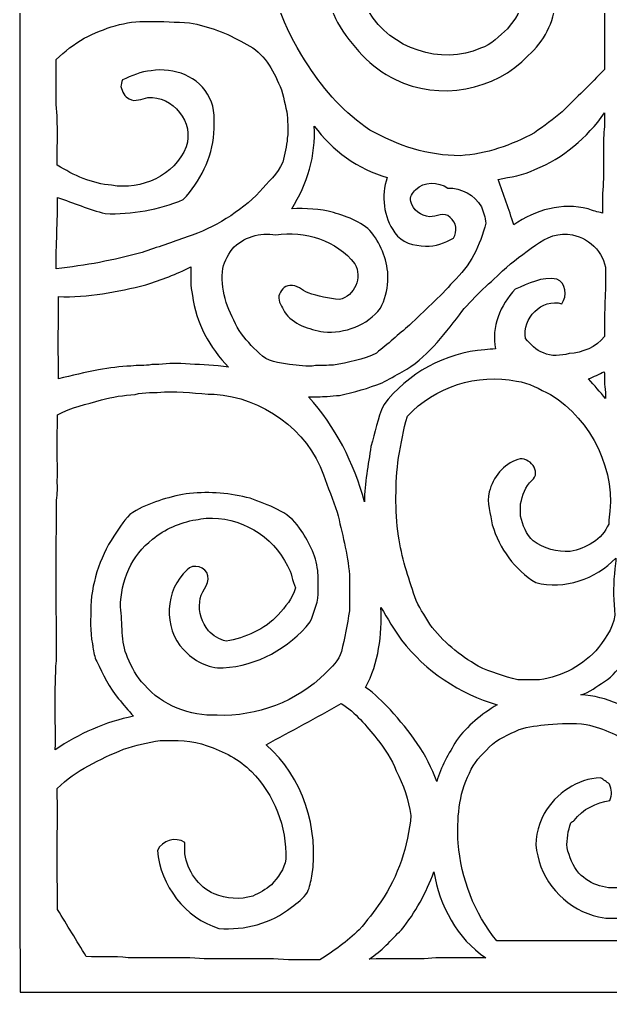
# Model space of a CAD drawing. Header units: centimetres. Extents: x -15.4 to 15.5, y -15.5 to 15.4.
# Drawn here: x -15.41 to -5.1, y -15.46 to 1.52 of the extents above; entities that cross this region are included whole.
import ezdxf

# ---------------------------------------------------------------- set-up
doc = ezdxf.new("R2010")
doc.units = ezdxf.units.CM
doc.header["$MEASUREMENT"] = 0
doc.layers.add('Camada 1', color=7, linetype='Continuous')

msp = doc.modelspace()

# ---------------------------------------------------------------- linework, layer by layer
at = {"layer": 'Camada 1'}
for points, knots in [([(-15.39275, 15.41638), (-14.40074, 15.41674), (-13.40873, 15.41568), (-12.41636, 15.41674), (-12.41636, 15.41674), (-12.36203, 15.41674), (-12.3077, 15.41356), (-12.25409, 15.40262), (-12.25409, 15.40262), (-10.25137, 15.39309), (-8.24794, 15.40228), (-6.24487, 15.39804), (-6.24487, 15.39804), (-6.16196, 15.39592), (-6.08012, 15.38005), (-5.99687, 15.38075), (-5.99687, 15.38075), (-4.1864, 15.38146), (-2.3763, 15.3811), (-0.56585, 15.3811), (-0.56585, 15.3811), (-0.35382, 15.37898), (-0.14111, 15.39028), (0.07021, 15.36488), (0.07021, 15.36488), (2.05775, 15.36064), (4.0453, 15.36594), (6.0325, 15.36206), (6.0325, 15.36206), (6.2551, 15.33524), (6.47983, 15.34865), (6.70348, 15.34583), (6.70348, 15.34583), (8.34918, 15.34583), (9.99489, 15.34583), (11.64096, 15.34583), (11.64096, 15.34583), (11.87626, 15.3423), (12.11297, 15.35712), (12.34756, 15.3296), (12.34756, 15.3296), (13.28844, 15.32678), (14.22929, 15.32819), (15.17015, 15.32889), (15.17015, 15.32889), (15.23223, 15.32254), (15.30208, 15.34335), (15.3603, 15.31196), (15.3603, 15.31196), (15.36771, 14.52421), (15.36101, 13.73611), (15.36347, 12.94835), (15.36347, 12.94835), (15.36664, 12.66577), (15.35182, 12.38285), (15.38076, 12.10133), (15.38076, 12.10133), (15.38145, 10.13741), (15.38076, 8.17315), (15.38111, 6.20923), (15.38111, 6.20923), (15.41285, 5.88081), (15.39346, 5.55025), (15.39875, 5.22076), (15.39875, 5.22076), (15.39875, 3.50343), (15.3984, 1.7861), (15.39909, 0.06914), (15.39909, 0.06914), (15.4252, -0.18767), (15.41463, -0.44591), (15.41638, -0.70379), (15.41638, -0.70379), (15.41638, -2.49166), (15.41604, -4.27955), (15.41638, -6.06743), (15.41638, -6.06743), (15.45025, -6.45478), (15.42696, -6.84459), (15.43402, -7.23335), (15.43402, -7.23335), (15.43402, -8.89141), (15.43368, -10.54981), (15.43437, -12.20786), (15.43437, -12.20786), (15.46754, -12.58218), (15.44531, -12.95859), (15.45166, -13.33429), (15.45166, -13.33429), (15.4492, -14.03879), (15.45661, -14.74364), (15.44779, -15.44813), (15.44779, -15.44813), (11.63849, -15.45625), (7.8292, -15.4492), (4.01991, -15.45166), (4.01991, -15.45166), (-2.45109, -15.45166), (-8.92174, -15.45166), (-15.39275, -15.45166), (-15.39275, -15.45166), (-15.4065, -13.65284), (-15.39486, -11.85333), (-15.39874, -10.05416), (-15.39874, -10.05416), (-15.39874, -1.70603), (-15.39874, 6.64245), (-15.39874, 14.99058), (-15.39874, 14.99058), (-15.39804, 15.1324), (-15.40263, 15.27457), (-15.39275, 15.41638)], [0, 0, 0, 0, 0.03448276, 0.03448276, 0.03448276, 0.03448276, 0.06896552, 0.06896552, 0.06896552, 0.06896552, 0.10344828, 0.10344828, 0.10344828, 0.10344828, 0.13793103, 0.13793103, 0.13793103, 0.13793103, 0.17241379, 0.17241379, 0.17241379, 0.17241379, 0.20689655, 0.20689655, 0.20689655, 0.20689655, 0.24137931, 0.24137931, 0.24137931, 0.24137931, 0.27586207, 0.27586207, 0.27586207, 0.27586207, 0.31034483, 0.31034483, 0.31034483, 0.31034483, 0.34482759, 0.34482759, 0.34482759, 0.34482759, 0.37931034, 0.37931034, 0.37931034, 0.37931034, 0.4137931, 0.4137931, 0.4137931, 0.4137931, 0.44827586, 0.44827586, 0.44827586, 0.44827586, 0.48275862, 0.48275862, 0.48275862, 0.48275862, 0.51724138, 0.51724138, 0.51724138, 0.51724138, 0.55172414, 0.55172414, 0.55172414, 0.55172414, 0.5862069, 0.5862069, 0.5862069, 0.5862069, 0.62068966, 0.62068966, 0.62068966, 0.62068966, 0.65517241, 0.65517241, 0.65517241, 0.65517241, 0.68965517, 0.68965517, 0.68965517, 0.68965517, 0.72413793, 0.72413793, 0.72413793, 0.72413793, 0.75862069, 0.75862069, 0.75862069, 0.75862069, 0.79310345, 0.79310345, 0.79310345, 0.79310345, 0.82758621, 0.82758621, 0.82758621, 0.82758621, 0.86206897, 0.86206897, 0.86206897, 0.86206897, 0.89655172, 0.89655172, 0.89655172, 0.89655172, 0.93103448, 0.93103448, 0.93103448, 0.93103448, 1, 1, 1, 1]), ([(-8.93867, 5.27049), (-8.93867, 5.27049), (-8.93867, 5.27049), (-8.93867, 5.27049), (-8.93867, 5.27049), (-9.28652, 5.23309), (-9.63436, 5.16889), (-9.96491, 5.05459), (-9.96491, 5.05459), (-10.31416, 4.81012), (-10.61367, 4.4898), (-10.80734, 4.1081), (-10.80734, 4.1081), (-11.08498, 3.63855), (-11.14248, 3.07552), (-11.10685, 2.54105), (-11.10685, 2.54105), (-10.9862, 1.88911), (-10.74349, 1.25694), (-10.3639, 0.7112), (-10.3639, 0.7112), (-10.08838, 0.26987), (-9.72961, -0.12276), (-9.29463, -0.41168), (-9.29463, -0.41168), (-8.8145, -0.68014), (-8.27581, -0.86289), (-7.72088, -0.8576), (-7.72088, -0.8576), (-7.26581, -0.83008), (-6.82449, -0.67663), (-6.42654, -0.4572), (-6.42654, -0.4572), (-6.25792, -0.34395), (-6.09811, -0.21802), (-5.93936, -0.09172), (-5.93936, -0.09172), (-5.69277, 0.15275), (-5.44758, 0.39899), (-5.20241, 0.64522), (-5.20241, 0.64522), (-5.20734, 1.06079), (-5.19781, 1.47672), (-5.20663, 1.8923), (-5.20663, 1.8923), (-5.36081, 2.32726), (-5.61974, 2.72308), (-5.92208, 3.07021), (-5.92208, 3.07021), (-6.08047, 3.23179), (-6.22123, 3.41205), (-6.40326, 3.54858), (-6.40326, 3.54858), (-6.77579, 3.70521), (-7.17161, 3.79835), (-7.57025, 3.85867), (-7.57025, 3.85867), (-7.82778, 3.88691), (-8.08919, 3.89149), (-8.34707, 3.8689), (-8.34707, 3.8689), (-8.54004, 3.85444), (-8.73407, 3.83821), (-8.92174, 3.78882), (-8.92174, 3.78882), (-8.96796, 3.77718), (-9.00288, 3.74226), (-9.04098, 3.71581), (-9.04098, 3.71581), (-9.11013, 3.68723), (-9.1641, 3.63536), (-9.21138, 3.57893), (-9.21138, 3.57893), (-9.54299, 3.29318), (-9.6908, 2.82609), (-9.62694, 2.39781), (-9.62694, 2.39781), (-9.60225, 2.12407), (-9.4502, 1.88877), (-9.31297, 1.65876), (-9.31297, 1.65876), (-8.93727, 1.00858), (-8.0525, 0.71471), (-7.36352, 1.01528), (-7.36352, 1.01528), (-7.17232, 1.07491), (-7.04108, 1.23189), (-6.89363, 1.35784), (-6.89363, 1.35784), (-6.76663, 1.51482), (-6.6368, 1.69262), (-6.63151, 1.90253), (-6.63151, 1.90253), (-6.61141, 2.10855), (-6.70983, 2.31527), (-6.86681, 2.44581), (-6.86681, 2.44581), (-7.05414, 2.5855), (-7.31872, 2.62502), (-7.5318, 2.52201), (-7.5318, 2.52201), (-7.79991, 2.38054), (-8.00911, 2.15264), (-8.1802, 1.90605), (-8.1802, 1.90605), (-8.28357, 1.73918), (-8.54568, 1.74201), (-8.66739, 1.88489), (-8.66739, 1.88489), (-8.72666, 1.97801), (-8.76088, 2.10078), (-8.70408, 2.2031), (-8.70408, 2.2031), (-8.56721, 2.44052), (-8.33472, 2.59396), (-8.13187, 2.7693), (-8.13187, 2.7693), (-7.95972, 2.89947), (-7.76216, 2.99191), (-7.56778, 3.08363), (-7.56778, 3.08363), (-7.22066, 3.18593), (-6.83083, 3.09033), (-6.54614, 2.87301), (-6.54614, 2.87301), (-6.22547, 2.63525), (-6.05048, 2.22956), (-6.06672, 1.83409), (-6.06672, 1.83409), (-6.07518, 1.47038), (-6.26109, 1.12713), (-6.5345, 0.89251), (-6.5345, 0.89251), (-7.10741, 0.26916), (-8.09342, 0.09983), (-8.85118, 0.46918), (-8.85118, 0.46918), (-9.28369, 0.68192), (-9.61848, 1.05657), (-9.85978, 1.46755), (-9.85978, 1.46755), (-10.04287, 1.82527), (-10.17481, 2.21826), (-10.18257, 2.6229), (-10.18257, 2.6229), (-10.20903, 2.96579), (-10.13566, 3.31786), (-9.96243, 3.61702), (-9.96243, 3.61702), (-9.81039, 3.85514), (-9.59308, 4.05024), (-9.34402, 4.18287), (-9.34402, 4.18287), (-8.74782, 4.45206), (-8.06837, 4.46722), (-7.42879, 4.38749), (-7.42879, 4.38749), (-7.3921, 4.38114), (-7.35506, 4.37478), (-7.31801, 4.36915), (-7.31801, 4.36915), (-7.04708, 4.31163), (-6.77508, 4.24427), (-6.52426, 4.12537), (-6.52426, 4.12537), (-6.29072, 4.05659), (-6.10551, 3.89078), (-5.90656, 3.75849), (-5.90656, 3.75849), (-5.63527, 3.5306), (-5.3802, 3.27624), (-5.201, 2.96756), (-5.201, 2.96756), (-5.21017, 3.07727), (-5.18124, 3.19546), (-5.23558, 3.29671), (-5.23558, 3.29671), (-5.44018, 3.76202), (-5.73368, 4.19028), (-6.10588, 4.53743), (-6.10588, 4.53743), (-6.34259, 4.76284), (-6.64986, 4.8902), (-6.95395, 4.99674), (-6.95395, 4.99674), (-7.32649, 5.12163), (-7.70995, 5.21475), (-8.09907, 5.26944), (-8.09907, 5.26944), (-8.37811, 5.31247), (-8.65857, 5.27896), (-8.93867, 5.27049)], [0, 0, 0, 0, 0.02040816, 0.02040816, 0.02040816, 0.02040816, 0.04081633, 0.04081633, 0.04081633, 0.04081633, 0.06122449, 0.06122449, 0.06122449, 0.06122449, 0.08163265, 0.08163265, 0.08163265, 0.08163265, 0.10204082, 0.10204082, 0.10204082, 0.10204082, 0.12244898, 0.12244898, 0.12244898, 0.12244898, 0.14285714, 0.14285714, 0.14285714, 0.14285714, 0.16326531, 0.16326531, 0.16326531, 0.16326531, 0.18367347, 0.18367347, 0.18367347, 0.18367347, 0.20408163, 0.20408163, 0.20408163, 0.20408163, 0.2244898, 0.2244898, 0.2244898, 0.2244898, 0.24489796, 0.24489796, 0.24489796, 0.24489796, 0.26530612, 0.26530612, 0.26530612, 0.26530612, 0.28571429, 0.28571429, 0.28571429, 0.28571429, 0.30612245, 0.30612245, 0.30612245, 0.30612245, 0.32653061, 0.32653061, 0.32653061, 0.32653061, 0.34693878, 0.34693878, 0.34693878, 0.34693878, 0.36734694, 0.36734694, 0.36734694, 0.36734694, 0.3877551, 0.3877551, 0.3877551, 0.3877551, 0.40816327, 0.40816327, 0.40816327, 0.40816327, 0.42857143, 0.42857143, 0.42857143, 0.42857143, 0.44897959, 0.44897959, 0.44897959, 0.44897959, 0.46938776, 0.46938776, 0.46938776, 0.46938776, 0.48979592, 0.48979592, 0.48979592, 0.48979592, 0.51020408, 0.51020408, 0.51020408, 0.51020408, 0.53061224, 0.53061224, 0.53061224, 0.53061224, 0.55102041, 0.55102041, 0.55102041, 0.55102041, 0.57142857, 0.57142857, 0.57142857, 0.57142857, 0.59183673, 0.59183673, 0.59183673, 0.59183673, 0.6122449, 0.6122449, 0.6122449, 0.6122449, 0.63265306, 0.63265306, 0.63265306, 0.63265306, 0.65306122, 0.65306122, 0.65306122, 0.65306122, 0.67346939, 0.67346939, 0.67346939, 0.67346939, 0.69387755, 0.69387755, 0.69387755, 0.69387755, 0.71428571, 0.71428571, 0.71428571, 0.71428571, 0.73469388, 0.73469388, 0.73469388, 0.73469388, 0.75510204, 0.75510204, 0.75510204, 0.75510204, 0.7755102, 0.7755102, 0.7755102, 0.7755102, 0.79591837, 0.79591837, 0.79591837, 0.79591837, 0.81632653, 0.81632653, 0.81632653, 0.81632653, 0.83673469, 0.83673469, 0.83673469, 0.83673469, 0.85714286, 0.85714286, 0.85714286, 0.85714286, 0.87755102, 0.87755102, 0.87755102, 0.87755102, 0.89795918, 0.89795918, 0.89795918, 0.89795918, 0.91836735, 0.91836735, 0.91836735, 0.91836735, 0.93877551, 0.93877551, 0.93877551, 0.93877551, 0.95918367, 0.95918367, 0.95918367, 0.95918367, 1, 1, 1, 1]), ([(-14.27726, 1.19132), (-14.27726, 1.19132), (-14.27726, 1.19132), (-14.27726, 1.19132), (-14.27726, 1.19132), (-14.45506, 1.09007), (-14.61487, 0.96236), (-14.76374, 0.82303), (-14.76374, 0.82303), (-14.76339, 0.5602), (-14.7648, 0.29773), (-14.76374, 0.03493), (-14.76374, 0.03493), (-14.73129, -0.31644), (-14.75139, -0.66957), (-14.74646, -1.022), (-14.74646, -1.022), (-14.46, -1.20227), (-14.13933, -1.34443), (-13.79854, -1.37407), (-13.79854, -1.37407), (-13.28666, -1.46402), (-12.69506, -1.20438), (-12.50103, -0.70343), (-12.50103, -0.70343), (-12.34616, -0.28468), (-12.73139, 0.19648), (-13.1706, 0.15487), (-13.1706, 0.15487), (-13.27573, 0.14005), (-13.38826, 0.06914), (-13.49057, 0.13299), (-13.49057, 0.13299), (-13.58088, 0.16827), (-13.61193, 0.26387), (-13.64085, 0.34712), (-13.64085, 0.34712), (-13.6338, 0.37606), (-13.61934, 0.4339), (-13.61228, 0.46284), (-13.61228, 0.46284), (-13.45177, 0.53481), (-13.28772, 0.61489), (-13.10922, 0.62476), (-13.10922, 0.62476), (-12.71587, 0.6872), (-12.26678, 0.5274), (-12.09181, 0.14992), (-12.09181, 0.14992), (-11.98527, -0.03739), (-12.01243, -0.25752), (-12.01384, -0.4639), (-12.01384, -0.4639), (-12.04523, -0.89817), (-12.25444, -1.31093), (-12.549, -1.62419), (-12.549, -1.62419), (-12.97728, -1.80021), (-13.44576, -1.88489), (-13.90896, -1.8676), (-13.90896, -1.8676), (-14.19331, -1.79563), (-14.46494, -1.67781), (-14.74469, -1.58891), (-14.74469, -1.58891), (-14.73693, -2.00413), (-14.77327, -2.41687), (-14.76516, -2.83174), (-14.76516, -2.83174), (-14.25962, -2.77354), (-13.75762, -2.68428), (-13.26797, -2.54423), (-13.26797, -2.54423), (-13.00585, -2.45356), (-12.73951, -2.37525), (-12.48198, -2.27295), (-12.48198, -2.27295), (-12.00255, -2.11949), (-11.56405, -1.84431), (-11.21269, -1.48378), (-11.21269, -1.48378), (-11.07545, -1.31726), (-10.90012, -1.17581), (-10.81581, -0.97189), (-10.81581, -0.97189), (-10.777, -0.83397), (-10.74737, -0.69286), (-10.73502, -0.54997), (-10.73502, -0.54997), (-10.70963, -0.39722), (-10.73185, -0.24306), (-10.74596, -0.09031), (-10.74596, -0.09031), (-10.79111, 0.07691), (-10.80417, 0.25435), (-10.8906, 0.40781), (-10.8906, 0.40781), (-11.00631, 0.69956), (-11.19645, 0.98071), (-11.49314, 1.11019), (-11.49314, 1.11019), (-11.78418, 1.28164), (-12.10697, 1.39629), (-12.43824, 1.46226), (-12.43824, 1.46226), (-12.67812, 1.46967), (-12.9173, 1.49083), (-13.1579, 1.48201), (-13.1579, 1.48201), (-13.55195, 1.50318), (-13.92978, 1.36384), (-14.27726, 1.19132)], [0, 0, 0, 0, 0.03448276, 0.03448276, 0.03448276, 0.03448276, 0.06896552, 0.06896552, 0.06896552, 0.06896552, 0.10344828, 0.10344828, 0.10344828, 0.10344828, 0.13793103, 0.13793103, 0.13793103, 0.13793103, 0.17241379, 0.17241379, 0.17241379, 0.17241379, 0.20689655, 0.20689655, 0.20689655, 0.20689655, 0.24137931, 0.24137931, 0.24137931, 0.24137931, 0.27586207, 0.27586207, 0.27586207, 0.27586207, 0.31034483, 0.31034483, 0.31034483, 0.31034483, 0.34482759, 0.34482759, 0.34482759, 0.34482759, 0.37931034, 0.37931034, 0.37931034, 0.37931034, 0.4137931, 0.4137931, 0.4137931, 0.4137931, 0.44827586, 0.44827586, 0.44827586, 0.44827586, 0.48275862, 0.48275862, 0.48275862, 0.48275862, 0.51724138, 0.51724138, 0.51724138, 0.51724138, 0.55172414, 0.55172414, 0.55172414, 0.55172414, 0.5862069, 0.5862069, 0.5862069, 0.5862069, 0.62068966, 0.62068966, 0.62068966, 0.62068966, 0.65517241, 0.65517241, 0.65517241, 0.65517241, 0.68965517, 0.68965517, 0.68965517, 0.68965517, 0.72413793, 0.72413793, 0.72413793, 0.72413793, 0.75862069, 0.75862069, 0.75862069, 0.75862069, 0.79310345, 0.79310345, 0.79310345, 0.79310345, 0.82758621, 0.82758621, 0.82758621, 0.82758621, 0.86206897, 0.86206897, 0.86206897, 0.86206897, 0.89655172, 0.89655172, 0.89655172, 0.89655172, 0.93103448, 0.93103448, 0.93103448, 0.93103448, 1, 1, 1, 1]), ([(-6.41561, -1.09996), (-6.41561, -1.09996), (-6.41561, -1.09996), (-6.41561, -1.09996), (-6.41561, -1.09996), (-6.61458, -1.20614), (-6.84213, -1.22344), (-7.05872, -1.27282), (-7.05872, -1.27282), (-6.97089, -1.5367), (-6.86893, -1.79563), (-6.78531, -2.06128), (-6.78531, -2.06128), (-6.40961, -1.80411), (-5.93865, -1.66933), (-5.48815, -1.78647), (-5.48815, -1.78647), (-5.40807, -1.81821), (-5.32377, -1.83761), (-5.2398, -1.85878), (-5.2398, -1.85878), (-5.23769, -1.74413), (-5.24121, -1.62947), (-5.23733, -1.51482), (-5.23733, -1.51482), (-5.20206, -1.17544), (-5.23346, -0.83326), (-5.21757, -0.49318), (-5.21757, -0.49318), (-5.20064, -0.36688), (-5.20276, -0.23917), (-5.20276, -0.11219), (-5.20276, -0.11219), (-5.50756, -0.54398), (-5.9242, -0.89958), (-6.41561, -1.09996)], [0, 0, 0, 0, 0.1, 0.1, 0.1, 0.1, 0.2, 0.2, 0.2, 0.2, 0.3, 0.3, 0.3, 0.3, 0.4, 0.4, 0.4, 0.4, 0.5, 0.5, 0.5, 0.5, 0.6, 0.6, 0.6, 0.6, 0.7, 0.7, 0.7, 0.7, 0.8, 0.8, 0.8, 0.8, 1, 1, 1, 1]), ([(-10.26618, -0.34079), (-10.26618, -0.34079), (-10.26618, -0.34079), (-10.26618, -0.34079), (-10.26618, -0.34079), (-10.23548, -0.84842), (-10.38401, -1.35678), (-10.65777, -1.78223), (-10.65777, -1.78223), (-10.41435, -1.77412), (-10.16846, -1.78752), (-9.93175, -1.84679), (-9.93175, -1.84679), (-9.67916, -1.93569), (-9.39058, -2.01224), (-9.23007, -2.24401), (-9.23007, -2.24401), (-9.06391, -2.47614), (-8.96937, -2.75978), (-8.97995, -3.04658), (-8.97995, -3.04658), (-8.99547, -3.21027), (-9.03428, -3.3729), (-9.11119, -3.5193), (-9.11119, -3.5193), (-9.34014, -3.81952), (-9.73348, -3.96063), (-10.10355, -3.93242), (-10.10355, -3.93242), (-10.35579, -3.88408), (-10.63624, -3.80753), (-10.78476, -3.57928), (-10.78476, -3.57928), (-10.82921, -3.49355), (-10.89413, -3.40642), (-10.88425, -3.30483), (-10.88425, -3.30483), (-10.8539, -3.22014), (-10.79111, -3.12032), (-10.68951, -3.12137), (-10.68951, -3.12137), (-10.56745, -3.10268), (-10.47855, -3.20781), (-10.37342, -3.25049), (-10.37342, -3.25049), (-10.1988, -3.31893), (-10.01006, -3.33974), (-9.82591, -3.36832), (-9.82591, -3.36832), (-9.5631, -3.30341), (-9.41775, -2.98097), (-9.55815, -2.74567), (-9.55815, -2.74567), (-9.86895, -2.33009), (-10.43516, -2.16641), (-10.93505, -2.24014), (-10.93505, -2.24014), (-11.20951, -2.1851), (-11.50619, -2.27929), (-11.69599, -2.48567), (-11.69599, -2.48567), (-11.77607, -2.60631), (-11.85403, -2.73508), (-11.86743, -2.88325), (-11.86743, -2.88325), (-11.90236, -3.24767), (-11.74997, -3.59798), (-11.57499, -3.90842), (-11.57499, -3.90842), (-11.4748, -4.05659), (-11.34991, -4.18677), (-11.22115, -4.31024), (-11.22115, -4.31024), (-11.08533, -4.45135), (-10.87895, -4.4718), (-10.69551, -4.50003), (-10.69551, -4.50003), (-10.54629, -4.50849), (-10.39459, -4.55048), (-10.24572, -4.51979), (-10.24572, -4.51979), (-10.14094, -4.51379), (-10.03582, -4.51626), (-9.93069, -4.51273), (-9.93069, -4.51273), (-9.67598, -4.46088), (-9.41034, -4.42348), (-9.17856, -4.30001), (-9.17856, -4.30001), (-8.98383, -4.14197), (-8.79545, -3.97615), (-8.60389, -3.81387), (-8.60389, -3.81387), (-8.3513, -3.56023), (-8.07684, -3.32809), (-7.84294, -3.05576), (-7.84294, -3.05576), (-7.55049, -2.78659), (-7.36599, -2.41652), (-7.27216, -2.03446), (-7.27216, -2.03446), (-7.28098, -1.93569), (-7.31202, -1.84043), (-7.34976, -1.74941), (-7.34976, -1.74941), (-7.46794, -1.54445), (-7.69937, -1.41852), (-7.93537, -1.42205), (-7.93537, -1.42205), (-8.10436, -1.31022), (-8.34848, -1.30352), (-8.49876, -1.45097), (-8.49876, -1.45097), (-8.54604, -1.50742), (-8.61624, -1.57727), (-8.57884, -1.657), (-8.57884, -1.657), (-8.55097, -1.80798), (-8.40104, -1.90746), (-8.25605, -1.92369), (-8.25605, -1.92369), (-8.13893, -1.92229), (-7.99711, -1.83232), (-7.89763, -1.93321), (-7.89763, -1.93321), (-7.78403, -2.01789), (-7.7678, -2.1791), (-7.83554, -2.29799), (-7.83554, -2.29799), (-7.989, -2.37138), (-8.15057, -2.45356), (-8.3259, -2.43521), (-8.3259, -2.43521), (-8.52276, -2.43134), (-8.74818, -2.37489), (-8.86248, -2.20098), (-8.86248, -2.20098), (-9.05615, -1.92476), (-9.10519, -1.5568), (-8.99194, -1.2393), (-8.99194, -1.2393), (-9.50171, -1.09395), (-9.95151, -0.76483), (-10.26618, -0.34079)], [0, 0, 0, 0, 0.02702703, 0.02702703, 0.02702703, 0.02702703, 0.05405405, 0.05405405, 0.05405405, 0.05405405, 0.08108108, 0.08108108, 0.08108108, 0.08108108, 0.10810811, 0.10810811, 0.10810811, 0.10810811, 0.13513514, 0.13513514, 0.13513514, 0.13513514, 0.16216216, 0.16216216, 0.16216216, 0.16216216, 0.18918919, 0.18918919, 0.18918919, 0.18918919, 0.21621622, 0.21621622, 0.21621622, 0.21621622, 0.24324324, 0.24324324, 0.24324324, 0.24324324, 0.27027027, 0.27027027, 0.27027027, 0.27027027, 0.2972973, 0.2972973, 0.2972973, 0.2972973, 0.32432432, 0.32432432, 0.32432432, 0.32432432, 0.35135135, 0.35135135, 0.35135135, 0.35135135, 0.37837838, 0.37837838, 0.37837838, 0.37837838, 0.40540541, 0.40540541, 0.40540541, 0.40540541, 0.43243243, 0.43243243, 0.43243243, 0.43243243, 0.45945946, 0.45945946, 0.45945946, 0.45945946, 0.48648649, 0.48648649, 0.48648649, 0.48648649, 0.51351351, 0.51351351, 0.51351351, 0.51351351, 0.54054054, 0.54054054, 0.54054054, 0.54054054, 0.56756757, 0.56756757, 0.56756757, 0.56756757, 0.59459459, 0.59459459, 0.59459459, 0.59459459, 0.62162162, 0.62162162, 0.62162162, 0.62162162, 0.64864865, 0.64864865, 0.64864865, 0.64864865, 0.67567568, 0.67567568, 0.67567568, 0.67567568, 0.7027027, 0.7027027, 0.7027027, 0.7027027, 0.72972973, 0.72972973, 0.72972973, 0.72972973, 0.75675676, 0.75675676, 0.75675676, 0.75675676, 0.78378378, 0.78378378, 0.78378378, 0.78378378, 0.81081081, 0.81081081, 0.81081081, 0.81081081, 0.83783784, 0.83783784, 0.83783784, 0.83783784, 0.86486486, 0.86486486, 0.86486486, 0.86486486, 0.89189189, 0.89189189, 0.89189189, 0.89189189, 0.91891892, 0.91891892, 0.91891892, 0.91891892, 0.94594595, 0.94594595, 0.94594595, 0.94594595, 1, 1, 1, 1]), ([(-6.4082, -2.41864), (-6.4082, -2.41864), (-6.4082, -2.41864), (-6.4082, -2.41864), (-6.4082, -2.41864), (-6.60259, -2.56292), (-6.80402, -2.69945), (-6.97934, -2.86737), (-6.97934, -2.86737), (-7.23652, -3.11502), (-7.51733, -3.34222), (-7.73148, -3.63114), (-7.73148, -3.63114), (-8.02216, -4.00156), (-8.31109, -4.39491), (-8.72983, -4.62986), (-8.72983, -4.62986), (-8.84908, -4.69053), (-8.96408, -4.76003), (-9.08367, -4.82036), (-9.08367, -4.82036), (-9.32356, -4.91384), (-9.57192, -4.98544), (-9.82344, -5.04155), (-9.82344, -5.04155), (-9.89612, -5.04401), (-9.9695, -5.04401), (-10.0411, -5.05812), (-10.0411, -5.05812), (-10.15012, -5.06377), (-10.25913, -5.06165), (-10.36778, -5.06518), (-10.36778, -5.06518), (-9.89647, -5.582), (-9.5698, -6.22053), (-9.39023, -6.89468), (-9.39023, -6.89468), (-9.38882, -6.56907), (-9.32285, -6.24911), (-9.27664, -5.92807), (-9.27664, -5.92807), (-9.19585, -5.68959), (-9.16587, -5.43383), (-9.05438, -5.20664), (-9.05438, -5.20664), (-8.64129, -4.65349), (-7.97877, -4.28978), (-7.28873, -4.24497), (-7.28873, -4.24497), (-7.22841, -4.23616), (-7.16738, -4.23262), (-7.10635, -4.22945), (-7.10635, -4.22945), (-7.18114, -3.84951), (-7.02098, -3.46216), (-6.76063, -3.1884), (-6.76063, -3.1884), (-6.53555, -3.08434), (-6.28967, -2.96791), (-6.03566, -3.00955), (-6.03566, -3.00955), (-5.8688, -3.07586), (-5.8554, -3.30446), (-5.94465, -3.44063), (-5.94465, -3.44063), (-6.29532, -3.34291), (-6.64669, -3.69534), (-6.58106, -4.04671), (-6.58106, -4.04671), (-6.49464, -4.14867), (-6.39726, -4.25026), (-6.26957, -4.2993), (-6.26957, -4.2993), (-6.12951, -4.36562), (-5.96618, -4.34516), (-5.82012, -4.31129), (-5.82012, -4.31129), (-5.5887, -4.2919), (-5.34811, -4.19946), (-5.20241, -4.01109), (-5.20241, -4.01109), (-5.21794, -3.64913), (-5.17913, -3.28894), (-5.18512, -2.92735), (-5.18512, -2.92735), (-5.1562, -2.59221), (-5.44653, -2.30153), (-5.76121, -2.23943), (-5.76121, -2.23943), (-5.99015, -2.18546), (-6.22618, -2.28248), (-6.4082, -2.41864)], [0, 0, 0, 0, 0.04166667, 0.04166667, 0.04166667, 0.04166667, 0.08333333, 0.08333333, 0.08333333, 0.08333333, 0.125, 0.125, 0.125, 0.125, 0.16666667, 0.16666667, 0.16666667, 0.16666667, 0.20833333, 0.20833333, 0.20833333, 0.20833333, 0.25, 0.25, 0.25, 0.25, 0.29166667, 0.29166667, 0.29166667, 0.29166667, 0.33333333, 0.33333333, 0.33333333, 0.33333333, 0.375, 0.375, 0.375, 0.375, 0.41666667, 0.41666667, 0.41666667, 0.41666667, 0.45833333, 0.45833333, 0.45833333, 0.45833333, 0.5, 0.5, 0.5, 0.5, 0.54166667, 0.54166667, 0.54166667, 0.54166667, 0.58333333, 0.58333333, 0.58333333, 0.58333333, 0.625, 0.625, 0.625, 0.625, 0.66666667, 0.66666667, 0.66666667, 0.66666667, 0.70833333, 0.70833333, 0.70833333, 0.70833333, 0.75, 0.75, 0.75, 0.75, 0.79166667, 0.79166667, 0.79166667, 0.79166667, 0.83333333, 0.83333333, 0.83333333, 0.83333333, 0.875, 0.875, 0.875, 0.875, 0.91666667, 0.91666667, 0.91666667, 0.91666667, 1, 1, 1, 1]), ([(-13.20094, -3.10868), (-13.20094, -3.10868), (-13.20094, -3.10868), (-13.20094, -3.10868), (-13.20094, -3.10868), (-13.69906, -3.23673), (-14.21165, -3.3348), (-14.72847, -3.31611), (-14.72847, -3.31611), (-14.72811, -3.79377), (-14.72988, -4.27178), (-14.72741, -4.75015), (-14.72741, -4.75015), (-14.49387, -4.69511), (-14.26104, -4.63727), (-14.02538, -4.5914), (-14.02538, -4.5914), (-13.83911, -4.56141), (-13.65144, -4.53672), (-13.4627, -4.52754), (-13.4627, -4.52754), (-13.34311, -4.50639), (-13.22034, -4.52542), (-13.10075, -4.5025), (-13.10075, -4.5025), (-12.93071, -4.50498), (-12.76208, -4.47321), (-12.59169, -4.48133), (-12.59169, -4.48133), (-12.37438, -4.50286), (-12.15531, -4.50108), (-11.93834, -4.52649), (-11.93834, -4.52649), (-11.87837, -4.53284), (-11.8184, -4.53955), (-11.75879, -4.54871), (-11.75879, -4.54871), (-12.08933, -4.20828), (-12.33205, -3.77119), (-12.38955, -3.29635), (-12.38955, -3.29635), (-12.43153, -3.13266), (-12.41601, -2.96298), (-12.41742, -2.79611), (-12.41742, -2.79611), (-12.66789, -2.92452), (-12.93248, -3.02436), (-13.20094, -3.10868)], [0, 0, 0, 0, 0.07692308, 0.07692308, 0.07692308, 0.07692308, 0.15384615, 0.15384615, 0.15384615, 0.15384615, 0.23076923, 0.23076923, 0.23076923, 0.23076923, 0.30769231, 0.30769231, 0.30769231, 0.30769231, 0.38461538, 0.38461538, 0.38461538, 0.38461538, 0.46153846, 0.46153846, 0.46153846, 0.46153846, 0.53846154, 0.53846154, 0.53846154, 0.53846154, 0.61538462, 0.61538462, 0.61538462, 0.61538462, 0.69230769, 0.69230769, 0.69230769, 0.69230769, 0.76923077, 0.76923077, 0.76923077, 0.76923077, 0.84615385, 0.84615385, 0.84615385, 0.84615385, 1, 1, 1, 1]), ([(-8.63952, -5.40385), (-8.63952, -5.40385), (-8.63952, -5.40385), (-8.63952, -5.40385), (-8.63952, -5.40385), (-8.71678, -5.63808), (-8.74324, -5.88398), (-8.79792, -6.12352), (-8.79792, -6.12352), (-8.8526, -6.57789), (-8.85684, -7.03932), (-8.79756, -7.49336), (-8.79756, -7.49336), (-8.74042, -7.85707), (-8.62999, -8.20878), (-8.51005, -8.55556), (-8.51005, -8.55556), (-8.45185, -8.72771), (-8.34107, -8.87411), (-8.24794, -9.02864), (-8.24794, -9.02864), (-8.03168, -9.33767), (-7.72758, -9.57192), (-7.40586, -9.76312), (-7.40586, -9.76312), (-7.18572, -9.86649), (-6.95325, -9.94339), (-6.71688, -9.99984), (-6.71688, -9.99984), (-6.58988, -10.00195), (-6.46289, -10.0023), (-6.33552, -9.99913), (-6.33552, -9.99913), (-5.94113, -9.94692), (-5.56436, -9.74336), (-5.30754, -9.43926), (-5.30754, -9.43926), (-5.17596, -9.24207), (-4.99533, -9.0364), (-5.02673, -8.78241), (-5.02673, -8.78241), (-5.05424, -8.54358), (-5.04966, -8.30297), (-5.02108, -8.06485), (-5.02108, -8.06485), (-5.0119, -8.00206), (-5.00944, -7.93855), (-5.00591, -7.87611), (-5.00591, -7.87611), (-5.35305, -8.2483), (-5.90549, -8.42926), (-6.4022, -8.30545), (-6.4022, -8.30545), (-6.77121, -8.08178), (-7.03686, -7.70819), (-7.16068, -7.29862), (-7.16068, -7.29862), (-7.18219, -7.10742), (-7.27145, -6.91515), (-7.21254, -6.72253), (-7.21254, -6.72253), (-7.14903, -6.4703), (-6.96523, -6.2371), (-6.713, -6.15631), (-6.713, -6.15631), (-6.51651, -6.09282), (-6.28791, -6.38069), (-6.47206, -6.52251), (-6.47206, -6.52251), (-6.58424, -6.62976), (-6.63327, -6.78285), (-6.66644, -6.93032), (-6.66644, -6.93032), (-6.66749, -7.00158), (-6.66784, -7.07354), (-6.66679, -7.14516), (-6.66679, -7.14516), (-6.63046, -7.30496), (-6.57083, -7.46512), (-6.4463, -7.57766), (-6.4463, -7.57766), (-6.26285, -7.71384), (-6.03003, -7.77487), (-5.80284, -7.76006), (-5.80284, -7.76006), (-5.52343, -7.71525), (-5.24686, -7.5519), (-5.13045, -7.28556), (-5.13045, -7.28556), (-5.12974, -7.26863), (-5.12867, -7.23477), (-5.12797, -7.21818), (-5.12797, -7.21818), (-4.98227, -6.36764), (-5.42042, -5.4737), (-6.14503, -5.02284), (-6.14503, -5.02284), (-6.33589, -4.93148), (-6.52215, -4.81507), (-6.737, -4.79249), (-6.737, -4.79249), (-7.41927, -4.65243), (-8.16963, -4.88702), (-8.63952, -5.40385)], [0, 0, 0, 0, 0.03703704, 0.03703704, 0.03703704, 0.03703704, 0.07407407, 0.07407407, 0.07407407, 0.07407407, 0.11111111, 0.11111111, 0.11111111, 0.11111111, 0.14814815, 0.14814815, 0.14814815, 0.14814815, 0.18518519, 0.18518519, 0.18518519, 0.18518519, 0.22222222, 0.22222222, 0.22222222, 0.22222222, 0.25925926, 0.25925926, 0.25925926, 0.25925926, 0.2962963, 0.2962963, 0.2962963, 0.2962963, 0.33333333, 0.33333333, 0.33333333, 0.33333333, 0.37037037, 0.37037037, 0.37037037, 0.37037037, 0.40740741, 0.40740741, 0.40740741, 0.40740741, 0.44444444, 0.44444444, 0.44444444, 0.44444444, 0.48148148, 0.48148148, 0.48148148, 0.48148148, 0.51851852, 0.51851852, 0.51851852, 0.51851852, 0.55555556, 0.55555556, 0.55555556, 0.55555556, 0.59259259, 0.59259259, 0.59259259, 0.59259259, 0.62962963, 0.62962963, 0.62962963, 0.62962963, 0.66666667, 0.66666667, 0.66666667, 0.66666667, 0.7037037, 0.7037037, 0.7037037, 0.7037037, 0.74074074, 0.74074074, 0.74074074, 0.74074074, 0.77777778, 0.77777778, 0.77777778, 0.77777778, 0.81481481, 0.81481481, 0.81481481, 0.81481481, 0.85185185, 0.85185185, 0.85185185, 0.85185185, 0.88888889, 0.88888889, 0.88888889, 0.88888889, 0.92592593, 0.92592593, 0.92592593, 0.92592593, 1, 1, 1, 1]), ([(-5.48004, -4.75297), (-5.48004, -4.75297), (-5.48004, -4.75297), (-5.48004, -4.75297), (-5.48004, -4.75297), (-5.37844, -4.86375), (-5.2825, -4.97981), (-5.18407, -5.09376), (-5.18407, -5.09376), (-5.18583, -5.0225), (-5.18548, -4.95124), (-5.19888, -4.88139), (-5.19888, -4.88139), (-5.20381, -4.79602), (-5.20381, -4.71029), (-5.20734, -4.62562), (-5.20734, -4.62562), (-5.29802, -4.66865), (-5.38797, -4.71311), (-5.48004, -4.75297)], [0, 0, 0, 0, 0.16666667, 0.16666667, 0.16666667, 0.16666667, 0.33333333, 0.33333333, 0.33333333, 0.33333333, 0.5, 0.5, 0.5, 0.5, 0.66666667, 0.66666667, 0.66666667, 0.66666667, 1, 1, 1, 1]), ([(-13.39109, -5.0225), (-13.39109, -5.0225), (-13.39109, -5.0225), (-13.39109, -5.0225), (-13.39109, -5.0225), (-13.58758, -5.03943), (-13.78584, -5.06165), (-13.97563, -5.11881), (-13.97563, -5.11881), (-14.23564, -5.19219), (-14.50374, -5.24862), (-14.74434, -5.37669), (-14.74434, -5.37669), (-14.74823, -5.7598), (-14.7454, -6.14327), (-14.74611, -6.52673), (-14.74611, -6.52673), (-14.74752, -6.63963), (-14.73764, -6.75393), (-14.75986, -6.86611), (-14.75986, -6.86611), (-14.76903, -7.79955), (-14.76162, -8.73371), (-14.76339, -9.66752), (-14.76339, -9.66752), (-14.79937, -10.18399), (-14.77327, -10.70292), (-14.78174, -11.22079), (-14.78174, -11.22079), (-14.37145, -10.9414), (-13.90614, -10.73538), (-13.41895, -10.63554), (-13.41895, -10.63554), (-13.50504, -10.53394), (-13.59605, -10.43622), (-13.6786, -10.33144), (-13.6786, -10.33144), (-13.84299, -10.13883), (-13.94601, -9.90458), (-14.05995, -9.68058), (-14.05995, -9.68058), (-14.10158, -9.60403), (-14.10898, -9.51583), (-14.12592, -9.43222), (-14.12592, -9.43222), (-14.12769, -9.41704), (-14.13086, -9.38635), (-14.13263, -9.37119), (-14.13263, -9.37119), (-14.18554, -9.15529), (-14.15732, -8.93197), (-14.16437, -8.7122), (-14.16437, -8.7122), (-14.13474, -8.25253), (-13.97952, -7.80097), (-13.71423, -7.42351), (-13.71423, -7.42351), (-13.6151, -7.28732), (-13.53255, -7.12399), (-13.3738, -7.04673), (-13.3738, -7.04673), (-13.08452, -6.89115), (-12.76314, -6.79838), (-12.43929, -6.74792), (-12.43929, -6.74792), (-12.08546, -6.71583), (-11.72597, -6.74441), (-11.38307, -6.83472), (-11.38307, -6.83472), (-11.07298, -6.95678), (-10.7135, -7.05485), (-10.52336, -7.35259), (-10.52336, -7.35259), (-10.37166, -7.57344), (-10.23302, -7.8225), (-10.2055, -8.09271), (-10.2055, -8.09271), (-10.19034, -8.20491), (-10.19562, -8.31849), (-10.19421, -8.43139), (-10.19421, -8.43139), (-10.18539, -8.62788), (-10.2683, -8.81167), (-10.33426, -8.99195), (-10.33426, -8.99195), (-10.70574, -9.44528), (-11.26172, -9.76207), (-11.85333, -9.79063), (-11.85333, -9.79063), (-12.11967, -9.80546), (-12.3712, -9.66645), (-12.54653, -9.4742), (-12.54653, -9.4742), (-12.90531, -9.09849), (-12.86792, -8.42751), (-12.48409, -8.08284), (-12.48409, -8.08284), (-12.37932, -7.9629), (-12.15213, -8.02957), (-12.12038, -8.18444), (-12.12038, -8.18444), (-12.08511, -8.35518), (-12.2636, -8.47266), (-12.26008, -8.64059), (-12.26008, -8.64059), (-12.28654, -8.82261), (-12.2241, -9.00148), (-12.11156, -9.144), (-12.11156, -9.144), (-12.02724, -9.2329), (-11.92282, -9.2971), (-11.80394, -9.32956), (-11.80394, -9.32956), (-11.46457, -9.26677), (-11.13331, -9.12318), (-10.89342, -8.86919), (-10.89342, -8.86919), (-10.77382, -8.72737), (-10.63942, -8.58378), (-10.59497, -8.39823), (-10.59497, -8.39823), (-10.64542, -8.27193), (-10.66129, -8.13328), (-10.73149, -8.01511), (-10.73149, -8.01511), (-10.98161, -7.48454), (-11.56863, -7.14833), (-12.15142, -7.18219), (-12.15142, -7.18219), (-12.21175, -7.19172), (-12.27208, -7.19983), (-12.33276, -7.20724), (-12.33276, -7.20724), (-12.60651, -7.26086), (-12.8718, -7.36528), (-13.08452, -7.54944), (-13.08452, -7.54944), (-13.45106, -7.82319), (-13.63909, -8.2797), (-13.64579, -8.72949), (-13.64579, -8.72949), (-13.6017, -9.02229), (-13.64791, -9.33309), (-13.52056, -9.60931), (-13.52056, -9.60931), (-13.44788, -9.78217), (-13.36393, -9.95503), (-13.22846, -10.08768), (-13.22846, -10.08768), (-12.92048, -10.45457), (-12.43083, -10.6313), (-11.95987, -10.61931), (-11.95987, -10.61931), (-11.26877, -10.64401), (-10.56639, -10.38331), (-10.07604, -9.89083), (-10.07604, -9.89083), (-9.96491, -9.77723), (-9.83085, -9.66893), (-9.7917, -9.50701), (-9.7917, -9.50701), (-9.73419, -9.27276), (-9.68798, -9.03605), (-9.65094, -8.79792), (-9.65094, -8.79792), (-9.64741, -8.58872), (-9.64564, -8.37988), (-9.652, -8.17104), (-9.652, -8.17104), (-9.68162, -7.79814), (-9.78288, -7.43761), (-9.86472, -7.0739), (-9.86472, -7.0739), (-9.93387, -6.85482), (-10.03159, -6.64598), (-10.10284, -6.42761), (-10.10284, -6.42761), (-10.38472, -5.63633), (-11.17494, -5.07083), (-12.00819, -5.02072), (-12.00819, -5.02072), (-12.29818, -5.01261), (-12.58746, -4.96006), (-12.8785, -4.97804), (-12.8785, -4.97804), (-13.04853, -5.00415), (-13.22387, -4.97311), (-13.39109, -5.0225)], [0, 0, 0, 0, 0.02083333, 0.02083333, 0.02083333, 0.02083333, 0.04166667, 0.04166667, 0.04166667, 0.04166667, 0.0625, 0.0625, 0.0625, 0.0625, 0.08333333, 0.08333333, 0.08333333, 0.08333333, 0.10416667, 0.10416667, 0.10416667, 0.10416667, 0.125, 0.125, 0.125, 0.125, 0.14583333, 0.14583333, 0.14583333, 0.14583333, 0.16666667, 0.16666667, 0.16666667, 0.16666667, 0.1875, 0.1875, 0.1875, 0.1875, 0.20833333, 0.20833333, 0.20833333, 0.20833333, 0.22916667, 0.22916667, 0.22916667, 0.22916667, 0.25, 0.25, 0.25, 0.25, 0.27083333, 0.27083333, 0.27083333, 0.27083333, 0.29166667, 0.29166667, 0.29166667, 0.29166667, 0.3125, 0.3125, 0.3125, 0.3125, 0.33333333, 0.33333333, 0.33333333, 0.33333333, 0.35416667, 0.35416667, 0.35416667, 0.35416667, 0.375, 0.375, 0.375, 0.375, 0.39583333, 0.39583333, 0.39583333, 0.39583333, 0.41666667, 0.41666667, 0.41666667, 0.41666667, 0.4375, 0.4375, 0.4375, 0.4375, 0.45833333, 0.45833333, 0.45833333, 0.45833333, 0.47916667, 0.47916667, 0.47916667, 0.47916667, 0.5, 0.5, 0.5, 0.5, 0.52083333, 0.52083333, 0.52083333, 0.52083333, 0.54166667, 0.54166667, 0.54166667, 0.54166667, 0.5625, 0.5625, 0.5625, 0.5625, 0.58333333, 0.58333333, 0.58333333, 0.58333333, 0.60416667, 0.60416667, 0.60416667, 0.60416667, 0.625, 0.625, 0.625, 0.625, 0.64583333, 0.64583333, 0.64583333, 0.64583333, 0.66666667, 0.66666667, 0.66666667, 0.66666667, 0.6875, 0.6875, 0.6875, 0.6875, 0.70833333, 0.70833333, 0.70833333, 0.70833333, 0.72916667, 0.72916667, 0.72916667, 0.72916667, 0.75, 0.75, 0.75, 0.75, 0.77083333, 0.77083333, 0.77083333, 0.77083333, 0.79166667, 0.79166667, 0.79166667, 0.79166667, 0.8125, 0.8125, 0.8125, 0.8125, 0.83333333, 0.83333333, 0.83333333, 0.83333333, 0.85416667, 0.85416667, 0.85416667, 0.85416667, 0.875, 0.875, 0.875, 0.875, 0.89583333, 0.89583333, 0.89583333, 0.89583333, 0.91666667, 0.91666667, 0.91666667, 0.91666667, 0.9375, 0.9375, 0.9375, 0.9375, 0.95833333, 0.95833333, 0.95833333, 0.95833333, 1, 1, 1, 1]), ([(-9.10166, -8.73936), (-9.10166, -8.73936), (-9.10166, -8.73936), (-9.10166, -8.73936), (-9.10166, -8.73936), (-9.08155, -9.21526), (-9.14082, -9.7095), (-9.36978, -10.13388), (-9.36978, -10.13388), (-9.20467, -10.23972), (-9.07661, -10.39001), (-8.93762, -10.52618), (-8.93762, -10.52618), (-8.60319, -10.89484), (-8.29274, -11.30158), (-8.12905, -11.77712), (-8.12905, -11.77712), (-8.06097, -11.51784), (-7.91809, -11.29171), (-7.78581, -11.06204), (-7.78581, -11.06204), (-7.60023, -10.80452), (-7.34764, -10.60062), (-7.07672, -10.43798), (-7.07672, -10.43798), (-7.73077, -10.24502), (-8.32626, -9.85061), (-8.74112, -9.30768), (-8.74112, -9.30768), (-8.87448, -9.12707), (-8.9863, -8.93197), (-9.10166, -8.73936)], [0, 0, 0, 0, 0.11111111, 0.11111111, 0.11111111, 0.11111111, 0.22222222, 0.22222222, 0.22222222, 0.22222222, 0.33333333, 0.33333333, 0.33333333, 0.33333333, 0.44444444, 0.44444444, 0.44444444, 0.44444444, 0.55555556, 0.55555556, 0.55555556, 0.55555556, 0.66666667, 0.66666667, 0.66666667, 0.66666667, 0.77777778, 0.77777778, 0.77777778, 0.77777778, 1, 1, 1, 1]), ([(-4.8334, -9.67634), (-4.8334, -9.67634), (-4.8334, -9.67634), (-4.8334, -9.67634), (-4.8334, -9.67634), (-4.96181, -9.78993), (-5.05459, -9.94197), (-5.20381, -10.03158), (-5.20381, -10.03158), (-5.33646, -10.11519), (-5.46135, -10.22068), (-5.61622, -10.26089), (-5.61622, -10.26089), (-5.16678, -10.29053), (-4.74344, -10.48807), (-4.38961, -10.76077), (-4.38961, -10.76077), (-4.34974, -10.80769), (-4.30001, -10.84509), (-4.24991, -10.88143), (-4.24991, -10.88143), (-4.10279, -11.05817), (-3.9303, -11.22079), (-3.83645, -11.43494), (-3.83645, -11.43494), (-3.67841, -11.72069), (-3.58775, -12.03995), (-3.53764, -12.36133), (-3.53764, -12.36133), (-3.52248, -12.49221), (-3.52283, -12.6252), (-3.5373, -12.75644), (-3.5373, -12.75644), (-3.57433, -12.97622), (-3.63536, -13.19776), (-3.7592, -13.38616), (-3.7592, -13.38616), (-3.8816, -13.61863), (-4.09187, -13.78725), (-4.30493, -13.93331), (-4.30493, -13.93331), (-4.6101, -14.09135), (-4.9611, -14.21518), (-5.30754, -14.13757), (-5.30754, -14.13757), (-5.82188, -14.01974), (-6.26285, -13.595), (-6.36551, -13.07146), (-6.36551, -13.07146), (-6.44596, -12.82135), (-6.37258, -12.55642), (-6.25439, -12.3317), (-6.25439, -12.3317), (-6.05154, -11.98633), (-5.67901, -11.72138), (-5.2712, -11.70939), (-5.2712, -11.70939), (-5.21864, -11.74396), (-5.16607, -11.77961), (-5.11668, -11.8191), (-5.11668, -11.8191), (-5.07965, -11.91119), (-5.06871, -12.01032), (-5.10962, -12.10381), (-5.10962, -12.10381), (-5.34704, -12.15143), (-5.58835, -12.24879), (-5.73088, -12.45551), (-5.73088, -12.45551), (-5.74603, -12.46504), (-5.77638, -12.48375), (-5.79154, -12.49291), (-5.79154, -12.49291), (-5.83776, -12.63402), (-5.86387, -12.78183), (-5.85645, -12.93071), (-5.85645, -12.93071), (-5.81554, -13.08946), (-5.75663, -13.24715), (-5.64938, -13.37451), (-5.64938, -13.37451), (-5.45182, -13.57948), (-5.14419, -13.67966), (-4.8655, -13.60981), (-4.8655, -13.60981), (-4.63303, -13.56713), (-4.42277, -13.42743), (-4.28342, -13.23798), (-4.28342, -13.23798), (-4.12221, -13.02597), (-4.08515, -12.7448), (-4.12433, -12.48692), (-4.12433, -12.48692), (-4.09962, -12.00009), (-4.31728, -11.51784), (-4.67289, -11.19187), (-4.67289, -11.19187), (-4.91172, -10.97879), (-5.21263, -10.84721), (-5.52309, -10.78018), (-5.52309, -10.78018), (-5.74391, -10.74313), (-5.96582, -10.76642), (-6.18701, -10.7823), (-6.18701, -10.7823), (-6.35635, -10.80135), (-6.53026, -10.80452), (-6.68972, -10.87049), (-6.68972, -10.87049), (-6.87387, -10.9548), (-7.06966, -11.02924), (-7.21395, -11.17776), (-7.21395, -11.17776), (-7.34554, -11.31288), (-7.49194, -11.44622), (-7.55931, -11.62756), (-7.55931, -11.62756), (-7.75334, -12.00221), (-7.77416, -12.43541), (-7.75794, -12.84922), (-7.75794, -12.84922), (-7.70042, -13.46624), (-7.47888, -14.073), (-7.08201, -14.55313), (-7.08201, -14.55313), (-6.22016, -14.55173), (-5.35868, -14.55103), (-4.49686, -14.55349), (-4.49686, -14.55349), (-4.04812, -13.98447), (-3.59409, -13.41225), (-3.04658, -12.93388), (-3.04658, -12.93388), (-2.68958, -12.5871), (-2.31598, -12.25444), (-1.91206, -11.96233), (-1.91206, -11.96233), (-2.45004, -11.96233), (-2.97531, -11.77854), (-3.44028, -11.51678), (-3.44028, -11.51678), (-4.11514, -11.10826), (-4.61751, -10.4334), (-4.8334, -9.67634)], [0, 0, 0, 0, 0.02702703, 0.02702703, 0.02702703, 0.02702703, 0.05405405, 0.05405405, 0.05405405, 0.05405405, 0.08108108, 0.08108108, 0.08108108, 0.08108108, 0.10810811, 0.10810811, 0.10810811, 0.10810811, 0.13513514, 0.13513514, 0.13513514, 0.13513514, 0.16216216, 0.16216216, 0.16216216, 0.16216216, 0.18918919, 0.18918919, 0.18918919, 0.18918919, 0.21621622, 0.21621622, 0.21621622, 0.21621622, 0.24324324, 0.24324324, 0.24324324, 0.24324324, 0.27027027, 0.27027027, 0.27027027, 0.27027027, 0.2972973, 0.2972973, 0.2972973, 0.2972973, 0.32432432, 0.32432432, 0.32432432, 0.32432432, 0.35135135, 0.35135135, 0.35135135, 0.35135135, 0.37837838, 0.37837838, 0.37837838, 0.37837838, 0.40540541, 0.40540541, 0.40540541, 0.40540541, 0.43243243, 0.43243243, 0.43243243, 0.43243243, 0.45945946, 0.45945946, 0.45945946, 0.45945946, 0.48648649, 0.48648649, 0.48648649, 0.48648649, 0.51351351, 0.51351351, 0.51351351, 0.51351351, 0.54054054, 0.54054054, 0.54054054, 0.54054054, 0.56756757, 0.56756757, 0.56756757, 0.56756757, 0.59459459, 0.59459459, 0.59459459, 0.59459459, 0.62162162, 0.62162162, 0.62162162, 0.62162162, 0.64864865, 0.64864865, 0.64864865, 0.64864865, 0.67567568, 0.67567568, 0.67567568, 0.67567568, 0.7027027, 0.7027027, 0.7027027, 0.7027027, 0.72972973, 0.72972973, 0.72972973, 0.72972973, 0.75675676, 0.75675676, 0.75675676, 0.75675676, 0.78378378, 0.78378378, 0.78378378, 0.78378378, 0.81081081, 0.81081081, 0.81081081, 0.81081081, 0.83783784, 0.83783784, 0.83783784, 0.83783784, 0.86486486, 0.86486486, 0.86486486, 0.86486486, 0.89189189, 0.89189189, 0.89189189, 0.89189189, 0.91891892, 0.91891892, 0.91891892, 0.91891892, 0.94594595, 0.94594595, 0.94594595, 0.94594595, 1, 1, 1, 1]), ([(-11.1012, -11.13542), (-11.1012, -11.13542), (-11.1012, -11.13542), (-11.1012, -11.13542), (-11.1012, -11.13542), (-10.4588, -11.69246), (-10.18116, -12.59521), (-10.30534, -13.42636), (-10.30534, -13.42636), (-10.32756, -13.51986), (-10.34167, -13.61687), (-10.38295, -13.70507), (-10.38295, -13.70507), (-10.44927, -13.81724), (-10.56075, -13.89097), (-10.66235, -13.96824), (-10.66235, -13.96824), (-11.01442, -14.25187), (-11.48044, -14.37323), (-11.92777, -14.33866), (-11.92777, -14.33866), (-12.52007, -14.15874), (-12.94482, -13.58618), (-13.00198, -12.97622), (-13.00198, -12.97622), (-12.9159, -12.80089), (-12.68976, -12.73069), (-12.52431, -12.83899), (-12.52431, -12.83899), (-12.52396, -12.9046), (-12.52325, -12.97057), (-12.52184, -13.03655), (-12.52184, -13.03655), (-12.47951, -13.3357), (-12.28866, -13.61157), (-12.00996, -13.73504), (-12.00996, -13.73504), (-11.79829, -13.82289), (-11.55911, -13.8377), (-11.33862, -13.77456), (-11.33862, -13.77456), (-11.22432, -13.71847), (-11.10896, -13.66061), (-11.01372, -13.57488), (-11.01372, -13.57488), (-10.89307, -13.45106), (-10.79041, -13.30148), (-10.76042, -13.12862), (-10.76042, -13.12862), (-10.7442, -12.56736), (-10.96221, -12.00009), (-11.35979, -11.60215), (-11.35979, -11.60215), (-11.57252, -11.38766), (-11.84839, -11.24973), (-12.13097, -11.15131), (-12.13097, -11.15131), (-12.39167, -11.05041), (-12.67742, -11.05605), (-12.95258, -11.06099), (-12.95258, -11.06099), (-13.17025, -11.08779), (-13.38298, -11.14883), (-13.59217, -11.21304), (-13.59217, -11.21304), (-14.00633, -11.38378), (-14.42296, -11.5771), (-14.74681, -11.89531), (-14.74681, -11.89531), (-14.74222, -12.59911), (-14.7528, -13.30325), (-14.74152, -14.00703), (-14.74152, -14.00703), (-14.57995, -14.28291), (-14.40356, -14.55103), (-14.24375, -14.82865), (-14.24375, -14.82865), (-14.00069, -14.84629), (-13.75585, -14.81771), (-13.5135, -14.84841), (-13.5135, -14.84841), (-13.07076, -14.86605), (-12.6252, -14.83113), (-12.18388, -14.8657), (-12.18388, -14.8657), (-11.75419, -14.87664), (-11.32451, -14.86322), (-10.89519, -14.87241), (-10.89519, -14.87241), (-10.65353, -14.89991), (-10.40976, -14.88264), (-10.16705, -14.88687), (-10.16705, -14.88687), (-9.92505, -14.73164), (-9.6908, -14.56231), (-9.48372, -14.36229), (-9.48372, -14.36229), (-9.34402, -14.20917), (-9.22549, -14.03843), (-9.10166, -13.87264), (-9.10166, -13.87264), (-8.79933, -13.42707), (-8.62929, -12.89931), (-8.57813, -12.36556), (-8.57813, -12.36556), (-8.62506, -12.09604), (-8.70726, -11.83181), (-8.8346, -11.58945), (-8.8346, -11.58945), (-8.91539, -11.38485), (-9.03887, -11.20104), (-9.17257, -11.02783), (-9.17257, -11.02783), (-9.36166, -10.80664), (-9.54087, -10.56674), (-9.79557, -10.41647), (-9.79557, -10.41647), (-10.22772, -10.662), (-10.6694, -10.88989), (-11.1012, -11.13542)], [0, 0, 0, 0, 0.03225806, 0.03225806, 0.03225806, 0.03225806, 0.06451613, 0.06451613, 0.06451613, 0.06451613, 0.09677419, 0.09677419, 0.09677419, 0.09677419, 0.12903226, 0.12903226, 0.12903226, 0.12903226, 0.16129032, 0.16129032, 0.16129032, 0.16129032, 0.19354839, 0.19354839, 0.19354839, 0.19354839, 0.22580645, 0.22580645, 0.22580645, 0.22580645, 0.25806452, 0.25806452, 0.25806452, 0.25806452, 0.29032258, 0.29032258, 0.29032258, 0.29032258, 0.32258065, 0.32258065, 0.32258065, 0.32258065, 0.35483871, 0.35483871, 0.35483871, 0.35483871, 0.38709677, 0.38709677, 0.38709677, 0.38709677, 0.41935484, 0.41935484, 0.41935484, 0.41935484, 0.4516129, 0.4516129, 0.4516129, 0.4516129, 0.48387097, 0.48387097, 0.48387097, 0.48387097, 0.51612903, 0.51612903, 0.51612903, 0.51612903, 0.5483871, 0.5483871, 0.5483871, 0.5483871, 0.58064516, 0.58064516, 0.58064516, 0.58064516, 0.61290323, 0.61290323, 0.61290323, 0.61290323, 0.64516129, 0.64516129, 0.64516129, 0.64516129, 0.67741935, 0.67741935, 0.67741935, 0.67741935, 0.70967742, 0.70967742, 0.70967742, 0.70967742, 0.74193548, 0.74193548, 0.74193548, 0.74193548, 0.77419355, 0.77419355, 0.77419355, 0.77419355, 0.80645161, 0.80645161, 0.80645161, 0.80645161, 0.83870968, 0.83870968, 0.83870968, 0.83870968, 0.87096774, 0.87096774, 0.87096774, 0.87096774, 0.90322581, 0.90322581, 0.90322581, 0.90322581, 0.93548387, 0.93548387, 0.93548387, 0.93548387, 1, 1, 1, 1]), ([(-8.745, -14.36122), (-8.745, -14.36122), (-8.745, -14.36122), (-8.745, -14.36122), (-8.745, -14.36122), (-8.92351, -14.5408), (-9.09214, -14.73446), (-9.30663, -14.87311), (-9.30663, -14.87311), (-8.98736, -14.86288), (-8.66739, -14.87664), (-8.34812, -14.8657), (-8.34812, -14.8657), (-7.99147, -14.8336), (-7.63093, -14.86181), (-7.27287, -14.85053), (-7.27287, -14.85053), (-7.77733, -14.51539), (-8.07931, -13.93754), (-8.1802, -13.35158), (-8.1802, -13.35158), (-8.31179, -13.71599), (-8.50053, -14.06031), (-8.745, -14.36122)], [0, 0, 0, 0, 0.14285714, 0.14285714, 0.14285714, 0.14285714, 0.28571429, 0.28571429, 0.28571429, 0.28571429, 0.42857143, 0.42857143, 0.42857143, 0.42857143, 0.57142857, 0.57142857, 0.57142857, 0.57142857, 0.71428571, 0.71428571, 0.71428571, 0.71428571, 1, 1, 1, 1])]:
    msp.add_open_spline(points, degree=3, knots=knots, dxfattribs=at)

doc.saveas('drawing.dxf')
